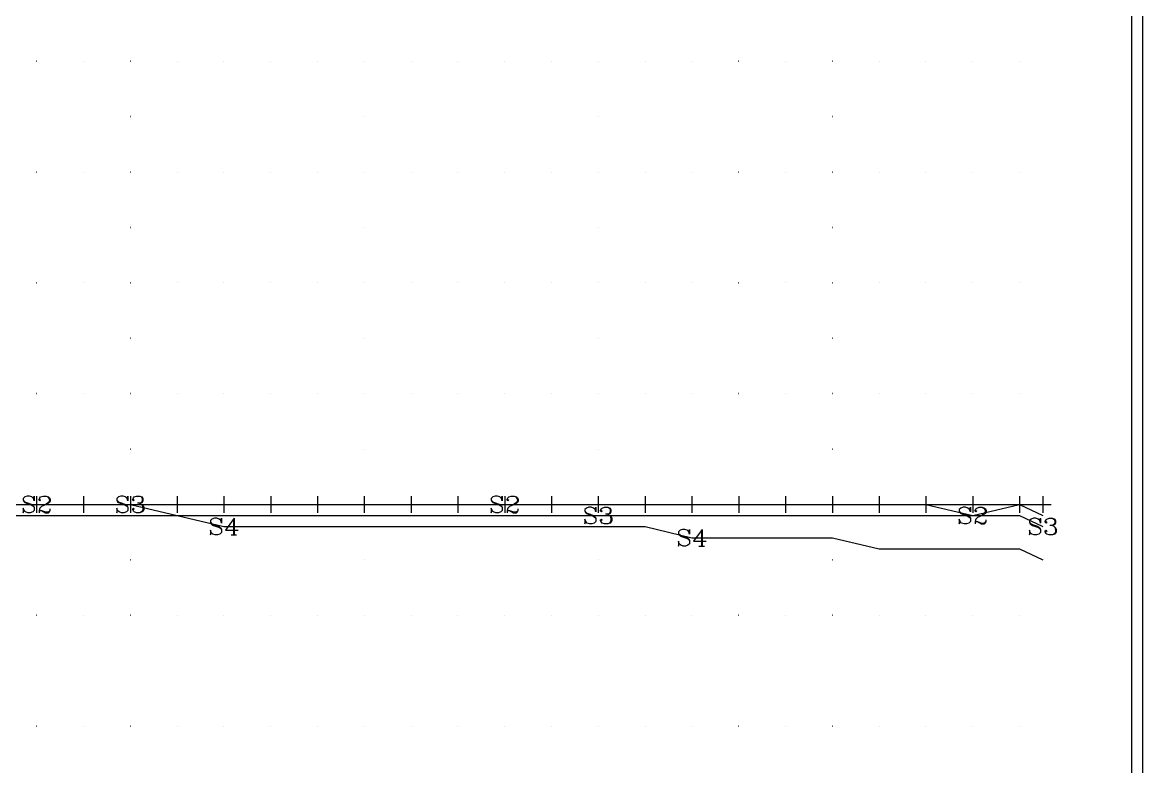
# Model space of a CAD drawing. Extents: x 10 to 200, y 0 to 250.
# Drawn here: x 98.9 to 200, y 67.3 to 134.5 of the extents above; entities that cross this region are included whole.
import ezdxf

# ---------------------------------------------------------------- set-up
doc = ezdxf.new("R2010")
doc.units = 0
doc.linetypes.add('1', pattern=[0])
for name, color, linetype in [('1', 7, '1'), ('2', 7, '1'), ('3', 7, '1')]:
    doc.layers.add(name, color=color, linetype=linetype)

msp = doc.modelspace()

# ---------------------------------------------------------------- linework, layer by layer
at = {"layer": '1'}
for p, q in [((100.15, 91.76), (100.15, 90.24)), ((104.38, 91.76), (104.38, 90.24)), ((108.61, 91.76), (108.61, 90.24)), ((112.83, 91.76), (112.83, 90.24)), ((117.06, 91.76), (117.06, 90.24)), ((121.28, 91.76), (121.28, 90.24)), ((125.51, 91.76), (125.51, 90.24)), ((129.73, 91.76), (129.73, 90.24)), ((133.96, 91.76), (133.96, 90.24)), ((138.18, 91.76), (138.18, 90.24)), ((142.41, 91.76), (142.41, 90.24)), ((146.63, 91.76), (146.63, 90.24)), ((150.86, 91.76), (150.86, 90.24)), ((155.08, 91.76), (155.08, 90.24)), ((159.31, 91.76), (159.31, 90.24)), ((163.54, 91.76), (163.54, 90.24)), ((167.76, 91.76), (167.76, 90.24)), ((171.99, 91.76), (171.99, 90.24)), ((176.21, 91.76), (176.21, 90.24)), ((180.44, 91.76), (180.44, 90.24)), ((184.66, 91.76), (184.66, 90.24)), ((188.89, 91.76), (188.89, 90.24)), ((191, 91.76), (191, 90.24)), ((99.39, 91), (100.92, 91)), ((103.62, 91), (105.14, 91)), ((107.84, 91), (109.37, 91)), ((112.07, 91), (113.59, 91)), ((116.29, 91), (117.82, 91)), ((120.52, 91), (122.04, 91)), ((124.75, 91), (126.27, 91)), ((128.97, 91), (130.49, 91)), ((133.2, 91), (134.72, 91)), ((137.42, 91), (138.94, 91)), ((141.65, 91), (143.17, 91)), ((145.87, 91), (147.4, 91)), ((150.1, 91), (151.62, 91)), ((154.32, 91), (155.85, 91)), ((158.55, 91), (160.07, 91)), ((162.77, 91), (164.3, 91)), ((167, 91), (168.52, 91)), ((171.22, 91), (172.75, 91)), ((175.45, 91), (176.97, 91)), ((179.67, 91), (181.2, 91)), ((183.9, 91), (185.42, 91)), ((188.13, 91), (189.65, 91)), ((190.24, 91), (191.76, 91)), ((117.91, 89.61), (117.91, 88.25)), ((117.98, 89.75), (117.98, 88.25)), ((117.7, 88.25), (118.2, 88.25)), ((160.17, 88.61), (160.17, 87.25)), ((160.24, 88.75), (160.24, 87.25)), ((159.95, 87.25), (160.45, 87.25))]:
    msp.add_line(p, q, dxfattribs=at)
for points in [[(99.87, 91.54), (99.94, 91.75), (99.94, 91.32), (99.87, 91.54), (99.73, 91.68), (99.51, 91.75), (99.3, 91.75), (99.08, 91.68), (98.94, 91.54), (98.94, 91.39), (99.01, 91.25), (99.08, 91.18), (99.23, 91.11), (99.65, 90.96), (99.8, 90.89), (99.94, 90.75)], [(98.94, 91.39), (99.08, 91.25), (99.23, 91.18), (99.65, 91.04), (99.8, 90.96), (99.87, 90.89), (99.94, 90.75), (99.94, 90.46), (99.8, 90.32), (99.58, 90.25), (99.37, 90.25), (99.15, 90.32), (99.01, 90.46), (98.94, 90.68), (98.94, 90.25), (99.01, 90.46)], [(100.44, 91.46), (100.51, 91.39), (100.44, 91.32), (100.37, 91.39), (100.37, 91.46), (100.44, 91.61), (100.51, 91.68), (100.73, 91.75), (101.01, 91.75), (101.23, 91.68), (101.3, 91.61), (101.37, 91.46), (101.37, 91.32), (101.3, 91.18), (101.08, 91.04), (100.73, 90.89), (100.58, 90.82), (100.44, 90.68), (100.37, 90.46), (100.37, 90.25)], [(101.01, 91.75), (101.15, 91.68), (101.23, 91.61), (101.3, 91.46), (101.3, 91.32), (101.23, 91.18), (101.01, 91.04), (100.73, 90.89)], [(108.32, 91.54), (108.39, 91.75), (108.39, 91.32), (108.32, 91.54), (108.18, 91.68), (107.96, 91.75), (107.75, 91.75), (107.53, 91.68), (107.39, 91.54), (107.39, 91.39), (107.46, 91.25), (107.53, 91.18), (107.68, 91.11), (108.11, 90.96), (108.25, 90.89), (108.39, 90.75)], [(107.39, 91.39), (107.53, 91.25), (107.68, 91.18), (108.11, 91.04), (108.25, 90.96), (108.32, 90.89), (108.39, 90.75), (108.39, 90.46), (108.25, 90.32), (108.03, 90.25), (107.82, 90.25), (107.61, 90.32), (107.46, 90.46), (107.39, 90.68), (107.39, 90.25), (107.46, 90.46)], [(108.89, 91.46), (108.96, 91.39), (108.89, 91.32), (108.82, 91.39), (108.82, 91.46), (108.89, 91.61), (108.96, 91.68), (109.18, 91.75), (109.46, 91.75), (109.68, 91.68), (109.75, 91.54), (109.75, 91.32), (109.68, 91.18), (109.46, 91.11), (109.25, 91.11)], [(109.46, 91.11), (109.61, 91.04), (109.75, 90.89), (109.82, 90.75), (109.82, 90.54), (109.75, 90.39), (109.68, 90.32), (109.46, 90.25), (109.18, 90.25), (108.96, 90.32), (108.89, 90.39), (108.82, 90.54), (108.82, 90.61), (108.89, 90.68), (108.96, 90.61), (108.89, 90.54)], [(109.46, 91.75), (109.61, 91.68), (109.68, 91.54), (109.68, 91.32), (109.61, 91.18), (109.46, 91.11)], [(142.12, 91.54), (142.19, 91.75), (142.19, 91.32), (142.12, 91.54), (141.98, 91.68), (141.77, 91.75), (141.55, 91.75), (141.34, 91.68), (141.19, 91.54), (141.19, 91.39), (141.27, 91.25), (141.34, 91.18), (141.48, 91.11), (141.91, 90.96), (142.05, 90.89), (142.19, 90.75)], [(141.19, 91.39), (141.34, 91.25), (141.48, 91.18), (141.91, 91.04), (142.05, 90.96), (142.12, 90.89), (142.19, 90.75), (142.19, 90.46), (142.05, 90.32), (141.84, 90.25), (141.62, 90.25), (141.41, 90.32), (141.27, 90.46), (141.19, 90.68), (141.19, 90.25), (141.27, 90.46)], [(142.69, 91.46), (142.77, 91.39), (142.69, 91.32), (142.62, 91.39), (142.62, 91.46), (142.69, 91.61), (142.77, 91.68), (142.98, 91.75), (143.27, 91.75), (143.48, 91.68), (143.55, 91.61), (143.62, 91.46), (143.62, 91.32), (143.55, 91.18), (143.34, 91.04), (142.98, 90.89), (142.84, 90.82), (142.69, 90.68), (142.62, 90.46), (142.62, 90.25)], [(143.27, 91.75), (143.41, 91.68), (143.48, 91.61), (143.55, 91.46), (143.55, 91.32), (143.48, 91.18), (143.27, 91.04), (142.98, 90.89)], [(95.93, 91), (100.15, 91), (104.38, 91), (108.61, 91), (112.83, 91), (117.06, 91), (121.28, 91), (125.51, 91), (129.73, 91), (133.96, 91), (138.18, 91), (142.41, 91), (146.63, 91), (150.86, 91), (155.08, 91), (159.31, 91), (163.54, 91), (167.76, 91), (171.99, 91), (176.21, 91), (180.44, 91), (184.66, 90), (188.89, 91), (191, 90)], [(95.93, 91), (100.15, 91), (104.38, 91), (108.61, 91), (112.83, 91), (117.06, 91), (121.28, 91), (125.51, 91), (129.73, 91), (133.96, 91), (138.18, 91), (142.41, 91), (146.63, 91), (150.86, 91), (155.08, 91), (159.31, 91), (163.54, 91), (167.76, 91), (171.99, 91), (176.21, 91), (180.44, 91), (184.66, 91), (188.89, 91), (191, 91)], [(95.93, 91), (100.15, 91), (104.38, 91), (108.61, 91), (112.83, 90), (117.06, 90), (121.28, 90), (125.51, 90), (129.73, 90), (133.96, 90), (138.18, 90), (142.41, 90), (146.63, 90), (150.86, 90), (155.08, 90), (159.31, 90), (163.54, 90), (167.76, 90), (171.99, 90), (176.21, 90), (180.44, 90), (184.66, 90), (188.89, 90), (191, 89)], [(100.37, 90.39), (100.44, 90.46), (100.58, 90.46), (100.94, 90.32), (101.15, 90.32), (101.3, 90.39), (101.37, 90.46)], [(100.58, 90.46), (100.94, 90.25), (101.23, 90.25), (101.3, 90.32), (101.37, 90.46), (101.37, 90.61)], [(109.68, 90.96), (109.75, 90.75), (109.75, 90.54), (109.68, 90.39), (109.61, 90.32), (109.46, 90.25)], [(142.62, 90.39), (142.69, 90.46), (142.84, 90.46), (143.19, 90.32), (143.41, 90.32), (143.55, 90.39), (143.62, 90.46)], [(142.84, 90.46), (143.19, 90.25), (143.48, 90.25), (143.55, 90.32), (143.62, 90.46), (143.62, 90.61)], [(150.57, 90.54), (150.64, 90.75), (150.64, 90.32), (150.57, 90.54), (150.43, 90.68), (150.22, 90.75), (150, 90.75), (149.79, 90.68), (149.64, 90.54), (149.64, 90.39), (149.72, 90.25), (149.79, 90.18), (149.93, 90.11), (150.36, 89.96), (150.5, 89.89), (150.64, 89.75)], [(149.64, 90.39), (149.79, 90.25), (149.93, 90.18), (150.36, 90.04), (150.5, 89.96), (150.57, 89.89), (150.64, 89.75), (150.64, 89.46), (150.5, 89.32), (150.29, 89.25), (150.07, 89.25), (149.86, 89.32), (149.72, 89.46), (149.64, 89.68), (149.64, 89.25), (149.72, 89.46)], [(151.14, 90.46), (151.22, 90.39), (151.14, 90.32), (151.07, 90.39), (151.07, 90.46), (151.14, 90.61), (151.22, 90.68), (151.43, 90.75), (151.72, 90.75), (151.93, 90.68), (152, 90.54), (152, 90.32), (151.93, 90.18), (151.72, 90.11), (151.5, 90.11)], [(151.72, 90.11), (151.86, 90.04), (152, 89.89), (152.07, 89.75), (152.07, 89.54), (152, 89.39), (151.93, 89.32), (151.72, 89.25), (151.43, 89.25), (151.22, 89.32), (151.14, 89.39), (151.07, 89.54), (151.07, 89.61), (151.14, 89.68), (151.22, 89.61), (151.14, 89.54)], [(151.72, 90.75), (151.86, 90.68), (151.93, 90.54), (151.93, 90.32), (151.86, 90.18), (151.72, 90.11)], [(184.38, 90.54), (184.45, 90.75), (184.45, 90.32), (184.38, 90.54), (184.23, 90.68), (184.02, 90.75), (183.8, 90.75), (183.59, 90.68), (183.45, 90.54), (183.45, 90.39), (183.52, 90.25), (183.59, 90.18), (183.73, 90.11), (184.16, 89.96), (184.3, 89.89), (184.45, 89.75)], [(183.45, 90.39), (183.59, 90.25), (183.73, 90.18), (184.16, 90.04), (184.3, 89.96), (184.38, 89.89), (184.45, 89.75), (184.45, 89.46), (184.3, 89.32), (184.09, 89.25), (183.88, 89.25), (183.66, 89.32), (183.52, 89.46), (183.45, 89.68), (183.45, 89.25), (183.52, 89.46)], [(184.95, 90.46), (185.02, 90.39), (184.95, 90.32), (184.88, 90.39), (184.88, 90.46), (184.95, 90.61), (185.02, 90.68), (185.23, 90.75), (185.52, 90.75), (185.73, 90.68), (185.8, 90.61), (185.88, 90.46), (185.88, 90.32), (185.8, 90.18), (185.59, 90.04), (185.23, 89.89), (185.09, 89.82), (184.95, 89.68), (184.88, 89.46), (184.88, 89.25)], [(185.52, 90.75), (185.66, 90.68), (185.73, 90.61), (185.8, 90.46), (185.8, 90.32), (185.73, 90.18), (185.52, 90.04), (185.23, 89.89)], [(95.93, 90), (100.15, 90), (104.38, 90), (108.61, 90), (112.83, 90), (117.06, 89), (121.28, 89), (125.51, 89), (129.73, 89), (133.96, 89), (138.18, 89), (142.41, 89), (146.63, 89), (150.86, 89), (155.08, 89), (159.31, 88), (163.54, 88), (167.76, 88), (171.99, 88), (176.21, 87), (180.44, 87), (184.66, 87), (188.89, 87), (191, 86)], [(116.77, 89.54), (116.84, 89.75), (116.84, 89.32), (116.77, 89.54), (116.63, 89.68), (116.41, 89.75), (116.2, 89.75), (115.98, 89.68), (115.84, 89.54), (115.84, 89.39), (115.91, 89.25), (115.98, 89.18), (116.13, 89.11), (116.56, 88.96), (116.7, 88.89), (116.84, 88.75)], [(115.84, 89.39), (115.98, 89.25), (116.13, 89.18), (116.56, 89.04), (116.7, 88.96), (116.77, 88.89), (116.84, 88.75), (116.84, 88.46), (116.7, 88.32), (116.48, 88.25), (116.27, 88.25), (116.06, 88.32), (115.91, 88.46), (115.84, 88.68), (115.84, 88.25), (115.91, 88.46)], [(117.98, 89.75), (117.2, 88.68), (118.34, 88.68)], [(151.93, 89.96), (152, 89.75), (152, 89.54), (151.93, 89.39), (151.86, 89.32), (151.72, 89.25)], [(184.88, 89.39), (184.95, 89.46), (185.09, 89.46), (185.45, 89.32), (185.66, 89.32), (185.8, 89.39), (185.88, 89.46)], [(185.09, 89.46), (185.45, 89.25), (185.73, 89.25), (185.8, 89.32), (185.88, 89.46), (185.88, 89.61)], [(190.71, 89.54), (190.79, 89.75), (190.79, 89.32), (190.71, 89.54), (190.57, 89.68), (190.36, 89.75), (190.14, 89.75), (189.93, 89.68), (189.79, 89.54), (189.79, 89.39), (189.86, 89.25), (189.93, 89.18), (190.07, 89.11), (190.5, 88.96), (190.64, 88.89), (190.79, 88.75)], [(189.79, 89.39), (189.93, 89.25), (190.07, 89.18), (190.5, 89.04), (190.64, 88.96), (190.71, 88.89), (190.79, 88.75), (190.79, 88.46), (190.64, 88.32), (190.43, 88.25), (190.21, 88.25), (190, 88.32), (189.86, 88.46), (189.79, 88.68), (189.79, 88.25), (189.86, 88.46)], [(191.29, 89.46), (191.36, 89.39), (191.29, 89.32), (191.21, 89.39), (191.21, 89.46), (191.29, 89.61), (191.36, 89.68), (191.57, 89.75), (191.86, 89.75), (192.07, 89.68), (192.14, 89.54), (192.14, 89.32), (192.07, 89.18), (191.86, 89.11), (191.64, 89.11)], [(191.86, 89.11), (192, 89.04), (192.14, 88.89), (192.21, 88.75), (192.21, 88.54), (192.14, 88.39), (192.07, 88.32), (191.86, 88.25), (191.57, 88.25), (191.36, 88.32), (191.29, 88.39), (191.21, 88.54), (191.21, 88.61), (191.29, 88.68), (191.36, 88.61), (191.29, 88.54)], [(191.86, 89.75), (192, 89.68), (192.07, 89.54), (192.07, 89.32), (192, 89.18), (191.86, 89.11)], [(159.02, 88.54), (159.1, 88.75), (159.1, 88.32), (159.02, 88.54), (158.88, 88.68), (158.67, 88.75), (158.45, 88.75), (158.24, 88.68), (158.1, 88.54), (158.1, 88.39), (158.17, 88.25), (158.24, 88.18), (158.38, 88.11), (158.81, 87.96), (158.95, 87.89), (159.1, 87.75)], [(158.1, 88.39), (158.24, 88.25), (158.38, 88.18), (158.81, 88.04), (158.95, 87.96), (159.02, 87.89), (159.1, 87.75), (159.1, 87.46), (158.95, 87.32), (158.74, 87.25), (158.52, 87.25), (158.31, 87.32), (158.17, 87.46), (158.1, 87.68), (158.1, 87.25), (158.17, 87.46)], [(160.24, 88.75), (159.45, 87.68), (160.6, 87.68)], [(192.07, 88.96), (192.14, 88.75), (192.14, 88.54), (192.07, 88.39), (192, 88.32), (191.86, 88.25)]]:
    msp.add_lwpolyline(points, dxfattribs=at)
at = {"layer": '2'}
for points in [[(11, 1), (11, 249), (199, 249), (199, 1), (11, 1)], [(100.16, 131), (100.15, 131), (100.15, 131), (100.16, 131), (100.16, 131)], [(104.38, 131), (104.38, 131), (104.38, 131), (104.38, 131), (104.38, 131)], [(108.61, 131), (108.6, 131), (108.6, 131), (108.61, 131), (108.61, 131)], [(108.61, 131), (108.6, 131), (108.6, 131), (108.61, 131), (108.61, 131)], [(112.83, 131), (112.83, 131), (112.83, 131), (112.83, 131), (112.83, 131)], [(117.06, 131), (117.05, 131), (117.05, 131), (117.06, 131), (117.06, 131)], [(121.28, 131), (121.28, 131), (121.28, 131), (121.28, 131), (121.28, 131)], [(125.51, 131), (125.51, 131), (125.51, 131), (125.51, 131), (125.51, 131)], [(129.73, 131), (129.73, 131), (129.73, 131), (129.73, 131), (129.73, 131)], [(129.73, 131), (129.73, 131), (129.73, 131), (129.73, 131), (129.73, 131)], [(133.96, 131), (133.96, 131), (133.96, 131), (133.96, 131), (133.96, 131)], [(138.18, 131), (138.18, 131), (138.18, 131), (138.18, 131), (138.18, 131)], [(142.41, 131), (142.41, 131), (142.41, 131), (142.41, 131), (142.41, 131)], [(146.64, 131), (146.63, 131), (146.63, 131), (146.64, 131), (146.64, 131)], [(150.86, 131), (150.86, 131), (150.86, 131), (150.86, 131), (150.86, 131)], [(150.86, 131), (150.86, 131), (150.86, 131), (150.86, 131), (150.86, 131)], [(155.09, 131), (155.08, 131), (155.08, 131), (155.09, 131), (155.09, 131)], [(159.31, 131), (159.31, 131), (159.31, 131), (159.31, 131), (159.31, 131)], [(163.54, 131), (163.53, 131), (163.53, 131), (163.54, 131), (163.54, 131)], [(167.76, 131), (167.76, 131), (167.76, 131), (167.76, 131), (167.76, 131)], [(171.99, 131), (171.98, 131), (171.98, 131), (171.99, 131), (171.99, 131)], [(171.99, 131), (171.98, 131), (171.98, 131), (171.99, 131), (171.99, 131)], [(176.21, 131), (176.21, 131), (176.21, 131), (176.21, 131), (176.21, 131)], [(180.44, 131), (180.44, 131), (180.44, 131), (180.44, 131), (180.44, 131)], [(184.66, 131), (184.66, 131), (184.66, 131), (184.66, 131), (184.66, 131)], [(188.89, 131), (188.89, 131), (188.89, 131), (188.89, 131), (188.89, 131)], [(108.61, 126), (108.6, 126), (108.6, 126), (108.61, 126), (108.61, 126)], [(129.73, 126), (129.73, 126), (129.73, 126), (129.73, 126), (129.73, 126)], [(150.86, 126), (150.86, 126), (150.86, 126), (150.86, 126), (150.86, 126)], [(171.99, 126), (171.98, 126), (171.98, 126), (171.99, 126), (171.99, 126)], [(100.16, 121), (100.15, 121), (100.15, 121), (100.16, 121), (100.16, 121)], [(104.38, 121), (104.38, 121), (104.38, 121), (104.38, 121), (104.38, 121)], [(108.61, 121), (108.6, 121), (108.6, 121), (108.61, 121), (108.61, 121)], [(108.61, 121), (108.6, 121), (108.6, 121), (108.61, 121), (108.61, 121)], [(112.83, 121), (112.83, 121), (112.83, 121), (112.83, 121), (112.83, 121)], [(117.06, 121), (117.05, 121), (117.05, 121), (117.06, 121), (117.06, 121)], [(121.28, 121), (121.28, 121), (121.28, 121), (121.28, 121), (121.28, 121)], [(125.51, 121), (125.51, 121), (125.51, 121), (125.51, 121), (125.51, 121)], [(129.73, 121), (129.73, 121), (129.73, 121), (129.73, 121), (129.73, 121)], [(129.73, 121), (129.73, 121), (129.73, 121), (129.73, 121), (129.73, 121)], [(133.96, 121), (133.96, 121), (133.96, 121), (133.96, 121), (133.96, 121)], [(138.18, 121), (138.18, 121), (138.18, 121), (138.18, 121), (138.18, 121)], [(142.41, 121), (142.41, 121), (142.41, 121), (142.41, 121), (142.41, 121)], [(146.64, 121), (146.63, 121), (146.63, 121), (146.64, 121), (146.64, 121)], [(150.86, 121), (150.86, 121), (150.86, 121), (150.86, 121), (150.86, 121)], [(150.86, 121), (150.86, 121), (150.86, 121), (150.86, 121), (150.86, 121)], [(155.09, 121), (155.08, 121), (155.08, 121), (155.09, 121), (155.09, 121)], [(159.31, 121), (159.31, 121), (159.31, 121), (159.31, 121), (159.31, 121)], [(163.54, 121), (163.53, 121), (163.53, 121), (163.54, 121), (163.54, 121)], [(167.76, 121), (167.76, 121), (167.76, 121), (167.76, 121), (167.76, 121)], [(171.99, 121), (171.98, 121), (171.98, 121), (171.99, 121), (171.99, 121)], [(171.99, 121), (171.98, 121), (171.98, 121), (171.99, 121), (171.99, 121)], [(176.21, 121), (176.21, 121), (176.21, 121), (176.21, 121), (176.21, 121)], [(180.44, 121), (180.44, 121), (180.44, 121), (180.44, 121), (180.44, 121)], [(184.66, 121), (184.66, 121), (184.66, 121), (184.66, 121), (184.66, 121)], [(188.89, 121), (188.89, 121), (188.89, 121), (188.89, 121), (188.89, 121)], [(108.61, 116), (108.6, 116), (108.6, 116), (108.61, 116), (108.61, 116)], [(129.73, 116), (129.73, 116), (129.73, 116), (129.73, 116), (129.73, 116)], [(150.86, 116), (150.86, 116), (150.86, 116), (150.86, 116), (150.86, 116)], [(171.99, 116), (171.98, 116), (171.98, 116), (171.99, 116), (171.99, 116)], [(100.16, 111), (100.15, 111), (100.15, 111), (100.16, 111), (100.16, 111)], [(104.38, 111), (104.38, 111), (104.38, 111), (104.38, 111), (104.38, 111)], [(108.61, 111), (108.6, 111), (108.6, 111), (108.61, 111), (108.61, 111)], [(108.61, 111), (108.6, 111), (108.6, 111), (108.61, 111), (108.61, 111)], [(112.83, 111), (112.83, 111), (112.83, 111), (112.83, 111), (112.83, 111)], [(117.06, 111), (117.05, 111), (117.05, 111), (117.06, 111), (117.06, 111)], [(121.28, 111), (121.28, 111), (121.28, 111), (121.28, 111), (121.28, 111)], [(125.51, 111), (125.51, 111), (125.51, 111), (125.51, 111), (125.51, 111)], [(129.73, 111), (129.73, 111), (129.73, 111), (129.73, 111), (129.73, 111)], [(129.73, 111), (129.73, 111), (129.73, 111), (129.73, 111), (129.73, 111)], [(133.96, 111), (133.96, 111), (133.96, 111), (133.96, 111), (133.96, 111)], [(138.18, 111), (138.18, 111), (138.18, 111), (138.18, 111), (138.18, 111)], [(142.41, 111), (142.41, 111), (142.41, 111), (142.41, 111), (142.41, 111)], [(146.64, 111), (146.63, 111), (146.63, 111), (146.64, 111), (146.64, 111)], [(150.86, 111), (150.86, 111), (150.86, 111), (150.86, 111), (150.86, 111)], [(150.86, 111), (150.86, 111), (150.86, 111), (150.86, 111), (150.86, 111)], [(155.09, 111), (155.08, 111), (155.08, 111), (155.09, 111), (155.09, 111)], [(159.31, 111), (159.31, 111), (159.31, 111), (159.31, 111), (159.31, 111)], [(163.54, 111), (163.53, 111), (163.53, 111), (163.54, 111), (163.54, 111)], [(167.76, 111), (167.76, 111), (167.76, 111), (167.76, 111), (167.76, 111)], [(171.99, 111), (171.98, 111), (171.98, 111), (171.99, 111), (171.99, 111)], [(171.99, 111), (171.98, 111), (171.98, 111), (171.99, 111), (171.99, 111)], [(176.21, 111), (176.21, 111), (176.21, 111), (176.21, 111), (176.21, 111)], [(180.44, 111), (180.44, 111), (180.44, 111), (180.44, 111), (180.44, 111)], [(184.66, 111), (184.66, 111), (184.66, 111), (184.66, 111), (184.66, 111)], [(188.89, 111), (188.89, 111), (188.89, 111), (188.89, 111), (188.89, 111)], [(108.61, 106), (108.6, 106), (108.6, 106), (108.61, 106), (108.61, 106)], [(129.73, 106), (129.73, 106), (129.73, 106), (129.73, 106), (129.73, 106)], [(150.86, 106), (150.86, 106), (150.86, 106), (150.86, 106), (150.86, 106)], [(171.99, 106), (171.98, 106), (171.98, 106), (171.99, 106), (171.99, 106)], [(100.16, 101), (100.15, 101), (100.15, 101), (100.16, 101), (100.16, 101)], [(104.38, 101), (104.38, 101), (104.38, 101), (104.38, 101), (104.38, 101)], [(108.61, 101), (108.6, 101), (108.6, 101), (108.61, 101), (108.61, 101)], [(108.61, 101), (108.6, 101), (108.6, 101), (108.61, 101), (108.61, 101)], [(112.83, 101), (112.83, 101), (112.83, 101), (112.83, 101), (112.83, 101)], [(117.06, 101), (117.05, 101), (117.05, 101), (117.06, 101), (117.06, 101)], [(121.28, 101), (121.28, 101), (121.28, 101), (121.28, 101), (121.28, 101)], [(125.51, 101), (125.51, 101), (125.51, 101), (125.51, 101), (125.51, 101)], [(129.73, 101), (129.73, 101), (129.73, 101), (129.73, 101), (129.73, 101)], [(129.73, 101), (129.73, 101), (129.73, 101), (129.73, 101), (129.73, 101)], [(133.96, 101), (133.96, 101), (133.96, 101), (133.96, 101), (133.96, 101)], [(138.18, 101), (138.18, 101), (138.18, 101), (138.18, 101), (138.18, 101)], [(142.41, 101), (142.41, 101), (142.41, 101), (142.41, 101), (142.41, 101)], [(146.64, 101), (146.63, 101), (146.63, 101), (146.64, 101), (146.64, 101)], [(150.86, 101), (150.86, 101), (150.86, 101), (150.86, 101), (150.86, 101)], [(150.86, 101), (150.86, 101), (150.86, 101), (150.86, 101), (150.86, 101)], [(155.09, 101), (155.08, 101), (155.08, 101), (155.09, 101), (155.09, 101)], [(159.31, 101), (159.31, 101), (159.31, 101), (159.31, 101), (159.31, 101)], [(163.54, 101), (163.53, 101), (163.53, 101), (163.54, 101), (163.54, 101)], [(167.76, 101), (167.76, 101), (167.76, 101), (167.76, 101), (167.76, 101)], [(171.99, 101), (171.98, 101), (171.98, 101), (171.99, 101), (171.99, 101)], [(171.99, 101), (171.98, 101), (171.98, 101), (171.99, 101), (171.99, 101)], [(176.21, 101), (176.21, 101), (176.21, 101), (176.21, 101), (176.21, 101)], [(180.44, 101), (180.44, 101), (180.44, 101), (180.44, 101), (180.44, 101)], [(184.66, 101), (184.66, 101), (184.66, 101), (184.66, 101), (184.66, 101)], [(188.89, 101), (188.89, 101), (188.89, 101), (188.89, 101), (188.89, 101)], [(108.61, 96), (108.6, 96), (108.6, 96), (108.61, 96), (108.61, 96)], [(129.73, 96), (129.73, 96), (129.73, 96), (129.73, 96), (129.73, 96)], [(150.86, 96), (150.86, 96), (150.86, 96), (150.86, 96), (150.86, 96)], [(171.99, 96), (171.98, 96), (171.98, 96), (171.99, 96), (171.99, 96)], [(100.16, 91), (100.15, 91), (100.15, 91), (100.16, 91), (100.16, 91)], [(104.38, 91), (104.38, 91), (104.38, 91), (104.38, 91), (104.38, 91)], [(108.61, 91), (108.6, 91), (108.6, 91), (108.61, 91), (108.61, 91)], [(108.61, 91), (108.6, 91), (108.6, 91), (108.61, 91), (108.61, 91)], [(112.83, 91), (112.83, 91), (112.83, 91), (112.83, 91), (112.83, 91)], [(117.06, 91), (117.05, 91), (117.05, 91), (117.06, 91), (117.06, 91)], [(121.28, 91), (121.28, 91), (121.28, 91), (121.28, 91), (121.28, 91)], [(125.51, 91), (125.51, 91), (125.51, 91), (125.51, 91), (125.51, 91)], [(129.73, 91), (129.73, 91), (129.73, 91), (129.73, 91), (129.73, 91)], [(129.73, 91), (129.73, 91), (129.73, 91), (129.73, 91), (129.73, 91)], [(133.96, 91), (133.96, 91), (133.96, 91), (133.96, 91), (133.96, 91)], [(138.18, 91), (138.18, 91), (138.18, 91), (138.18, 91), (138.18, 91)], [(142.41, 91), (142.41, 91), (142.41, 91), (142.41, 91), (142.41, 91)], [(146.64, 91), (146.63, 91), (146.63, 91), (146.64, 91), (146.64, 91)], [(150.86, 91), (150.86, 91), (150.86, 91), (150.86, 91), (150.86, 91)], [(150.86, 91), (150.86, 91), (150.86, 91), (150.86, 91), (150.86, 91)], [(155.09, 91), (155.08, 91), (155.08, 91), (155.09, 91), (155.09, 91)], [(159.31, 91), (159.31, 91), (159.31, 91), (159.31, 91), (159.31, 91)], [(163.54, 91), (163.53, 91), (163.53, 91), (163.54, 91), (163.54, 91)], [(167.76, 91), (167.76, 91), (167.76, 91), (167.76, 91), (167.76, 91)], [(171.99, 91), (171.98, 91), (171.98, 91), (171.99, 91), (171.99, 91)], [(171.99, 91), (171.98, 91), (171.98, 91), (171.99, 91), (171.99, 91)], [(176.21, 91), (176.21, 91), (176.21, 91), (176.21, 91), (176.21, 91)], [(180.44, 91), (180.44, 91), (180.44, 91), (180.44, 91), (180.44, 91)], [(184.66, 91), (184.66, 91), (184.66, 91), (184.66, 91), (184.66, 91)], [(188.89, 91), (188.89, 91), (188.89, 91), (188.89, 91), (188.89, 91)], [(108.61, 86), (108.6, 86), (108.6, 86), (108.61, 86), (108.61, 86)], [(129.73, 86), (129.73, 86), (129.73, 86), (129.73, 86), (129.73, 86)], [(150.86, 86), (150.86, 86), (150.86, 86), (150.86, 86), (150.86, 86)], [(171.99, 86), (171.98, 86), (171.98, 86), (171.99, 86), (171.99, 86)], [(100.16, 81), (100.15, 81), (100.15, 81), (100.16, 81), (100.16, 81)], [(104.38, 81), (104.38, 81), (104.38, 81), (104.38, 81), (104.38, 81)], [(108.61, 81), (108.6, 81), (108.6, 81), (108.61, 81), (108.61, 81)], [(108.61, 81), (108.6, 81), (108.6, 81), (108.61, 81), (108.61, 81)], [(112.83, 81), (112.83, 81), (112.83, 81), (112.83, 81), (112.83, 81)], [(117.06, 81), (117.05, 81), (117.05, 81), (117.06, 81), (117.06, 81)], [(121.28, 81), (121.28, 81), (121.28, 81), (121.28, 81), (121.28, 81)], [(125.51, 81), (125.51, 81), (125.51, 81), (125.51, 81), (125.51, 81)], [(129.73, 81), (129.73, 81), (129.73, 81), (129.73, 81), (129.73, 81)], [(129.73, 81), (129.73, 81), (129.73, 81), (129.73, 81), (129.73, 81)], [(133.96, 81), (133.96, 81), (133.96, 81), (133.96, 81), (133.96, 81)], [(138.18, 81), (138.18, 81), (138.18, 81), (138.18, 81), (138.18, 81)], [(142.41, 81), (142.41, 81), (142.41, 81), (142.41, 81), (142.41, 81)], [(146.64, 81), (146.63, 81), (146.63, 81), (146.64, 81), (146.64, 81)], [(150.86, 81), (150.86, 81), (150.86, 81), (150.86, 81), (150.86, 81)], [(150.86, 81), (150.86, 81), (150.86, 81), (150.86, 81), (150.86, 81)], [(155.09, 81), (155.08, 81), (155.08, 81), (155.09, 81), (155.09, 81)], [(159.31, 81), (159.31, 81), (159.31, 81), (159.31, 81), (159.31, 81)], [(163.54, 81), (163.53, 81), (163.53, 81), (163.54, 81), (163.54, 81)], [(167.76, 81), (167.76, 81), (167.76, 81), (167.76, 81), (167.76, 81)], [(171.99, 81), (171.98, 81), (171.98, 81), (171.99, 81), (171.99, 81)], [(171.99, 81), (171.98, 81), (171.98, 81), (171.99, 81), (171.99, 81)], [(176.21, 81), (176.21, 81), (176.21, 81), (176.21, 81), (176.21, 81)], [(180.44, 81), (180.44, 81), (180.44, 81), (180.44, 81), (180.44, 81)], [(184.66, 81), (184.66, 81), (184.66, 81), (184.66, 81), (184.66, 81)], [(188.89, 81), (188.89, 81), (188.89, 81), (188.89, 81), (188.89, 81)], [(100.16, 71), (100.15, 71), (100.15, 71), (100.16, 71), (100.16, 71)], [(104.38, 71), (104.38, 71), (104.38, 71), (104.38, 71), (104.38, 71)], [(108.61, 71), (108.6, 71), (108.6, 71), (108.61, 71), (108.61, 71)], [(108.61, 71), (108.6, 71), (108.6, 71), (108.61, 71), (108.61, 71)], [(112.83, 71), (112.83, 71), (112.83, 71), (112.83, 71), (112.83, 71)], [(117.06, 71), (117.05, 71), (117.05, 71), (117.06, 71), (117.06, 71)], [(121.28, 71), (121.28, 71), (121.28, 71), (121.28, 71), (121.28, 71)], [(125.51, 71), (125.51, 71), (125.51, 71), (125.51, 71), (125.51, 71)], [(129.73, 71), (129.73, 71), (129.73, 71), (129.73, 71), (129.73, 71)], [(129.73, 71), (129.73, 71), (129.73, 71), (129.73, 71), (129.73, 71)], [(133.96, 71), (133.96, 71), (133.96, 71), (133.96, 71), (133.96, 71)], [(138.18, 71), (138.18, 71), (138.18, 71), (138.18, 71), (138.18, 71)], [(142.41, 71), (142.41, 71), (142.41, 71), (142.41, 71), (142.41, 71)], [(146.64, 71), (146.63, 71), (146.63, 71), (146.64, 71), (146.64, 71)], [(150.86, 71), (150.86, 71), (150.86, 71), (150.86, 71), (150.86, 71)], [(150.86, 71), (150.86, 71), (150.86, 71), (150.86, 71), (150.86, 71)], [(155.09, 71), (155.08, 71), (155.08, 71), (155.09, 71), (155.09, 71)], [(159.31, 71), (159.31, 71), (159.31, 71), (159.31, 71), (159.31, 71)], [(163.54, 71), (163.53, 71), (163.53, 71), (163.54, 71), (163.54, 71)], [(167.76, 71), (167.76, 71), (167.76, 71), (167.76, 71), (167.76, 71)], [(171.99, 71), (171.98, 71), (171.98, 71), (171.99, 71), (171.99, 71)], [(171.99, 71), (171.98, 71), (171.98, 71), (171.99, 71), (171.99, 71)], [(176.21, 71), (176.21, 71), (176.21, 71), (176.21, 71), (176.21, 71)], [(180.44, 71), (180.44, 71), (180.44, 71), (180.44, 71), (180.44, 71)], [(184.66, 71), (184.66, 71), (184.66, 71), (184.66, 71), (184.66, 71)], [(188.89, 71), (188.89, 71), (188.89, 71), (188.89, 71), (188.89, 71)]]:
    msp.add_lwpolyline(points, dxfattribs=at)
at = {"layer": '3'}
msp.add_lwpolyline([(10, 0), (10, 250), (200, 250), (200, 0), (10, 0)], dxfattribs=at)

doc.saveas('drawing.dxf')
